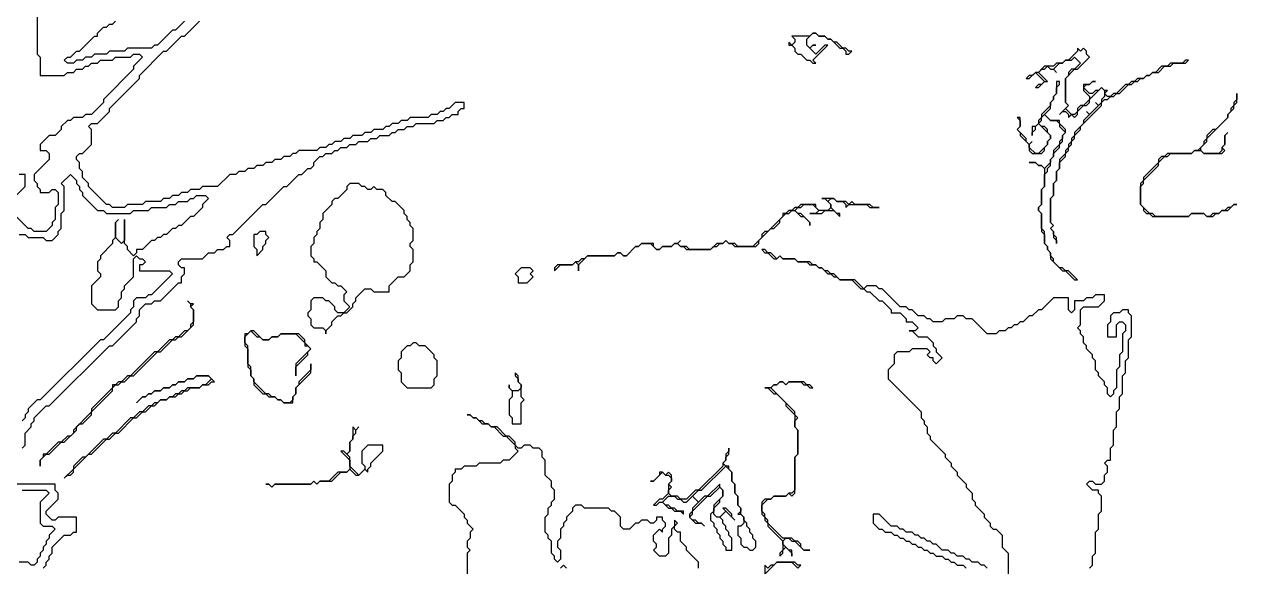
# Model space of a CAD drawing. Header units: metres. Extents: x 0 to 100, y 0 to 129.
# Drawn here: x 63.47 to 73.55, y 5.86 to 10.38 of the extents above; entities that cross this region are included whole.
import ezdxf

# ---------------------------------------------------------------- set-up
doc = ezdxf.new("R2010")
doc.units = ezdxf.units.M

msp = doc.modelspace()

# ---------------------------------------------------------------- linework, layer by layer
for points in [[(63.575, 11.325), (63.575, 10.125), (63.6, 10.1), (63.6, 9.95), (63.8, 9.95), (63.825, 9.975), (63.875, 9.975), (63.9, 10), (63.95, 10), (63.975, 10.025), (64, 10.025), (64.025, 10.05), (64.075, 10.05), (64.1, 10.075), (64.2, 10.075), (64.225, 10.1), (64.35, 10.1), (64.375, 10.125), (64.425, 10.125), (64.45, 10.1), (64.375, 10.025), (64.375, 10), (64.125, 9.75), (64.125, 9.725), (64.025, 9.625), (63.975, 9.625), (63.95, 9.6), (63.875, 9.6), (63.85, 9.575), (63.825, 9.575), (63.775, 9.525), (63.775, 9.5), (63.725, 9.45), (63.675, 9.45), (63.6, 9.375), (63.6, 9.325), (63.65, 9.325), (63.675, 9.3), (63.675, 9.25), (63.55, 9.125), (63.55, 9.075), (63.575, 9.05), (63.575, 9.025), (63.6, 9), (63.6, 8.975), (63.675, 8.975), (63.7, 9), (63.725, 9), (63.75, 8.975), (63.75, 8.875), (63.725, 8.85), (63.725, 8.75), (63.7, 8.725), (63.7, 8.7), (63.65, 8.65), (63.55, 8.65), (63.525, 8.675), (63.5, 8.675), (63.375, 8.8)], [(63.45, 6.85), (63.475, 6.875), (63.475, 6.975), (63.525, 7.025), (63.525, 7.05), (63.55, 7.075), (63.55, 7.1), (63.65, 7.2), (63.675, 7.2), (64.175, 7.7), (64.2, 7.7), (64.4, 7.9), (64.4, 7.925), (64.425, 7.95), (64.425, 8), (64.475, 8.05), (64.525, 8.05), (64.55, 8.075), (64.6, 8.075), (64.75, 8.225), (64.775, 8.225), (64.775, 8.275), (64.8, 8.3), (64.8, 8.35), (64.775, 8.35), (64.75, 8.375), (64.75, 8.4), (64.775, 8.425), (64.95, 8.425), (65, 8.475), (65.05, 8.475), (65.075, 8.5), (65.125, 8.5), (65.15, 8.525), (65.175, 8.525), (65.175, 8.575), (65.15, 8.6), (65.175, 8.625), (65.2, 8.625), (65.45, 8.875), (65.475, 8.875), (65.625, 9.025), (65.65, 9.025), (65.75, 9.125), (65.775, 9.125), (65.825, 9.175), (65.85, 9.175), (65.875, 9.2), (65.875, 9.225), (65.925, 9.275), (65.95, 9.275), (65.975, 9.3), (66.025, 9.3), (66.05, 9.325), (66.075, 9.325), (66.1, 9.35), (66.15, 9.35), (66.175, 9.375), (66.225, 9.375), (66.25, 9.4), (66.325, 9.4), (66.35, 9.425), (66.4, 9.425), (66.425, 9.45), (66.5, 9.45), (66.525, 9.475), (66.55, 9.475), (66.575, 9.5), (66.625, 9.5), (66.65, 9.525), (66.7, 9.525), (66.725, 9.55), (66.875, 9.55), (66.9, 9.575), (66.95, 9.575), (66.975, 9.6), (67, 9.6), (67.025, 9.625), (67.075, 9.625), (67.075, 9.65), (67.1, 9.675), (67.125, 9.675), (67.125, 9.725), (67.05, 9.725), (67, 9.675), (66.975, 9.675), (66.95, 9.65), (66.925, 9.65), (66.9, 9.625), (66.85, 9.625), (66.825, 9.6), (66.675, 9.6), (66.65, 9.575), (66.6, 9.575), (66.575, 9.55), (66.525, 9.55), (66.5, 9.525), (66.475, 9.525), (66.45, 9.5), (66.375, 9.5), (66.35, 9.475), (66.3, 9.475), (66.275, 9.45), (66.2, 9.45), (66.175, 9.425), (66.125, 9.425), (66.1, 9.4), (66.05, 9.4), (66.025, 9.375), (66, 9.375), (65.975, 9.35), (65.925, 9.35), (65.9, 9.325), (65.75, 9.325), (65.725, 9.3), (65.7, 9.3), (65.675, 9.275), (65.625, 9.275), (65.6, 9.25), (65.55, 9.25), (65.525, 9.225), (65.475, 9.225), (65.45, 9.2), (65.4, 9.2), (65.375, 9.175), (65.325, 9.175), (65.3, 9.15), (65.25, 9.15), (65.225, 9.125), (65.175, 9.125), (65.075, 9.025), (64.95, 9.025), (64.925, 9), (64.85, 9), (64.825, 8.975), (64.775, 8.975), (64.75, 8.95), (64.7, 8.95), (64.675, 8.925), (64.625, 8.925), (64.6, 8.9), (64.475, 8.9), (64.45, 8.875), (64.325, 8.875), (64.3, 8.85), (64.2, 8.85), (64.175, 8.875), (64.15, 8.875), (64, 9.025), (64, 9.05), (63.95, 9.1), (63.95, 9.15), (63.925, 9.175), (63.925, 9.225), (63.9, 9.25), (63.9, 9.275), (63.925, 9.3), (63.95, 9.3), (64.025, 9.375), (64.025, 9.5), (64, 9.525), (64.025, 9.55), (64.075, 9.55), (64.175, 9.65), (64.175, 9.675), (64.425, 9.925), (64.425, 9.95), (64.625, 10.15), (64.65, 10.15), (64.775, 10.275), (64.8, 10.275), (64.925, 10.4)], [(64.8, 10.4), (64.725, 10.325), (64.7, 10.325), (64.575, 10.2), (64.55, 10.2), (64.525, 10.175), (64.325, 10.175), (64.3, 10.15), (64.175, 10.15), (64.15, 10.125), (64.05, 10.125), (64.025, 10.1), (63.975, 10.1), (63.95, 10.075), (63.9, 10.075), (63.875, 10.05), (63.825, 10.05), (63.8, 10.075), (63.825, 10.1), (63.85, 10.1), (63.9, 10.15), (63.925, 10.15), (64.05, 10.275), (64.075, 10.275), (64.075, 10.3), (64.125, 10.35), (64.15, 10.35), (64.175, 10.375), (64.2, 10.375), (64.225, 10.4)], [(70.025, 10.3), (70, 10.275), (69.85, 10.275), (69.875, 10.25), (69.875, 10.225), (69.85, 10.2), (69.825, 10.225), (69.825, 10.2), (69.85, 10.2), (69.875, 10.175), (69.875, 10.15), (69.9, 10.125), (69.925, 10.125), (69.975, 10.075), (70, 10.075), (70.025, 10.05), (70.05, 10.05), (70.025, 10.075), (70.15, 10.2), (70.125, 10.2), (70.05, 10.125), (70, 10.175), (70.025, 10.2), (70.05, 10.2), (70.025, 10.2), (70, 10.175), (69.975, 10.2), (69.975, 10.25), (70.025, 10.3), (70.05, 10.3), (70.075, 10.275), (70.125, 10.275), (70.15, 10.25), (70.175, 10.25), (70.25, 10.175), (70.275, 10.175), (70.3, 10.15), (70.3, 10.125), (70.325, 10.125), (70.35, 10.15), (70.325, 10.15), (70.3, 10.175), (70.275, 10.175), (70.225, 10.225), (70.2, 10.225), (70.175, 10.25), (70.15, 10.25), (70.125, 10.275), (70.075, 10.275), (70.05, 10.3), (70.025, 10.3)], [(72.225, 10.175), (72.225, 10.15), (72.15, 10.075), (72.125, 10.075), (72.1, 10.05), (72.05, 10.05), (72.025, 10.025), (71.95, 10.025), (71.9, 9.975), (71.875, 9.975), (71.85, 9.95), (71.825, 9.95), (71.8, 9.925), (71.825, 9.925), (71.875, 9.975), (71.95, 9.9), (71.925, 9.875), (71.9, 9.875), (71.875, 9.85), (71.9, 9.85), (71.95, 9.9), (71.975, 9.9), (71.9, 9.975), (71.925, 10), (71.95, 10), (71.975, 10.025), (72, 10), (72.025, 10), (72.05, 9.975), (72.025, 10), (72.075, 10.05), (72.1, 10.05), (72.125, 10.075), (72.175, 10.075), (72.2, 10.1), (72.25, 10.05), (72.2, 10), (72.175, 10), (72.15, 9.975), (72.15, 9.95), (72.125, 9.925), (72.125, 9.725), (72.15, 9.7), (72.075, 9.625), (72.1, 9.65), (72.125, 9.65), (72.15, 9.625), (72.15, 9.6), (72.175, 9.625), (72.2, 9.6), (72.225, 9.625), (72.225, 9.65), (72.275, 9.7), (72.3, 9.7), (72.325, 9.725), (72.325, 9.75), (72.425, 9.85), (72.45, 9.825), (72.45, 9.775), (72.425, 9.75), (72.425, 9.725), (72.4, 9.7), (72.375, 9.725), (72.4, 9.7), (72.325, 9.625), (72.3, 9.65), (72.325, 9.625), (72.275, 9.575), (72.275, 9.55), (72.2, 9.475), (72.2, 9.45), (72.175, 9.425), (72.175, 9.4), (72.15, 9.375), (72.15, 9.35), (72.125, 9.325), (72.125, 9.3), (72.075, 9.25), (72.075, 9.175), (72.05, 9.15), (72.05, 9.075), (72.025, 9.05), (72.025, 8.95), (72, 8.925), (72, 8.725), (72.025, 8.7), (72, 8.675), (72.025, 8.65), (72.025, 8.6), (72.05, 8.575), (72.05, 8.55), (72.05, 8.6), (72.025, 8.625), (72.025, 8.65), (72, 8.675), (72.025, 8.7), (72, 8.725), (72, 8.925), (72.025, 8.95), (72.025, 9.05), (72.05, 9.075), (72.05, 9.15), (72.075, 9.175), (72.075, 9.225), (72.125, 9.275), (72.125, 9.3), (72.15, 9.325), (72.15, 9.35), (72.175, 9.375), (72.175, 9.4), (72.2, 9.425), (72.2, 9.45), (72.25, 9.5), (72.25, 9.525), (72.425, 9.7), (72.425, 9.725), (72.45, 9.75), (72.475, 9.75), (72.5, 9.775), (72.525, 9.775), (72.55, 9.8), (72.575, 9.8), (72.65, 9.875), (72.675, 9.875), (72.7, 9.9), (72.725, 9.9), (72.75, 9.925), (72.775, 9.925), (72.8, 9.95), (72.825, 9.95), (72.85, 9.975), (72.9, 9.975), (72.95, 10.025), (73, 10.025), (73.025, 10.05), (73.125, 10.05), (73.15, 10.075), (73.125, 10.075), (73.1, 10.05), (73, 10.05), (72.975, 10.025), (72.925, 10.025), (72.875, 9.975), (72.85, 9.975), (72.825, 9.95), (72.8, 9.95), (72.775, 9.925), (72.725, 9.925), (72.7, 9.9), (72.675, 9.9), (72.65, 9.875), (72.625, 9.875), (72.55, 9.8), (72.525, 9.8), (72.5, 9.775), (72.475, 9.775), (72.45, 9.8), (72.475, 9.825), (72.45, 9.825), (72.425, 9.85), (72.4, 9.825), (72.375, 9.825), (72.35, 9.8), (72.325, 9.8), (72.275, 9.85), (72.3, 9.875), (72.325, 9.875), (72.35, 9.9), (72.375, 9.9), (72.35, 9.9), (72.325, 9.875), (72.275, 9.875), (72.275, 9.825), (72.325, 9.775), (72.325, 9.75), (72.275, 9.7), (72.25, 9.7), (72.225, 9.675), (72.225, 9.65), (72.2, 9.625), (72.175, 9.625), (72.125, 9.675), (72.15, 9.7), (72.125, 9.725), (72.125, 9.925), (72.2, 10), (72.225, 10), (72.325, 10.1), (72.3, 10.125), (72.3, 10.15), (72.275, 10.175), (72.25, 10.15), (72.225, 10.175)], [(72.05, 9.9), (72.05, 9.8), (72.025, 9.775), (72.025, 9.75), (72, 9.725), (72, 9.7), (71.925, 9.625), (71.925, 9.6), (71.9, 9.575), (71.9, 9.55), (71.875, 9.525), (71.85, 9.525), (71.85, 9.45), (71.85, 9.475), (71.875, 9.5), (71.875, 9.525), (71.9, 9.55), (72, 9.45), (72, 9.425), (71.975, 9.4), (71.975, 9.375), (71.9, 9.3), (71.875, 9.3), (71.825, 9.35), (71.825, 9.375), (71.85, 9.4), (71.825, 9.375), (71.8, 9.4), (71.8, 9.425), (71.725, 9.5), (71.75, 9.525), (71.75, 9.6), (71.725, 9.6), (71.75, 9.575), (71.75, 9.525), (71.725, 9.5), (71.75, 9.475), (71.75, 9.45), (71.825, 9.375), (71.825, 9.325), (71.85, 9.3), (71.925, 9.3), (71.95, 9.325), (71.95, 9.35), (71.975, 9.375), (71.975, 9.4), (72, 9.425), (72, 9.45), (71.975, 9.475), (71.975, 9.5), (71.95, 9.525), (71.925, 9.525), (71.9, 9.55), (71.925, 9.575), (71.925, 9.6), (71.95, 9.625), (72, 9.575), (72.05, 9.575), (72.075, 9.55), (72.075, 9.525), (72.125, 9.475), (72.1, 9.45), (72.1, 9.425), (72.075, 9.4), (72.075, 9.375), (72.025, 9.325), (72.025, 9.275), (72, 9.25), (72, 9.225), (71.95, 9.175), (71.925, 9.2), (71.9, 9.2), (71.875, 9.225), (71.825, 9.225), (71.875, 9.225), (71.9, 9.2), (71.925, 9.2), (71.95, 9.175), (71.95, 9.025), (71.925, 9), (71.925, 8.875), (71.9, 8.85), (71.9, 8.825), (71.925, 8.8), (71.925, 8.65), (71.95, 8.625), (71.95, 8.55), (71.975, 8.525), (71.975, 8.5), (72, 8.475), (72, 8.425), (72.1, 8.325), (72.125, 8.325), (72.2, 8.25), (72.225, 8.25), (72.15, 8.325), (72.125, 8.325), (72.1, 8.35), (72.075, 8.35), (72.025, 8.4), (72.025, 8.425), (72, 8.45), (72, 8.475), (71.975, 8.5), (71.975, 8.525), (71.95, 8.55), (71.95, 8.65), (71.925, 8.675), (71.925, 8.8), (71.9, 8.825), (71.9, 8.85), (71.925, 8.875), (71.925, 9), (71.95, 9.025), (71.95, 9.125), (71.975, 9.15), (71.975, 9.175), (72, 9.2), (72, 9.25), (72.025, 9.275), (72.025, 9.3), (72.075, 9.35), (72.075, 9.375), (72.1, 9.4), (72.1, 9.45), (72.125, 9.475), (72.125, 9.5), (72.075, 9.55), (72.075, 9.575), (72, 9.575), (71.95, 9.625), (72, 9.675), (72, 9.725), (72.025, 9.75), (72.025, 9.775), (72.05, 9.8), (72.05, 9.85), (72.075, 9.875), (72.075, 9.9), (72.05, 9.9)], [(73.55, 9.8), (73.55, 9.75), (73.525, 9.725), (73.525, 9.7), (73.5, 9.675), (73.5, 9.65), (73.475, 9.625), (73.475, 9.6), (73.375, 9.5), (73.35, 9.5), (73.3, 9.45), (73.3, 9.425), (73.275, 9.4), (73.275, 9.375), (73.225, 9.325), (73.2, 9.325), (73.175, 9.3), (72.975, 9.3), (72.95, 9.275), (72.925, 9.275), (72.9, 9.25), (72.9, 9.225), (72.775, 9.1), (72.775, 9.075), (72.75, 9.05), (72.75, 8.875), (72.775, 8.85), (72.775, 8.825), (72.8, 8.8), (72.825, 8.8), (72.85, 8.775), (73.15, 8.775), (73.175, 8.8), (73.275, 8.8), (73.3, 8.775), (73.35, 8.775), (73.375, 8.8), (73.4, 8.8), (73.425, 8.825), (73.475, 8.825), (73.525, 8.875), (73.55, 8.875), (73.525, 8.875), (73.5, 8.85), (73.475, 8.85), (73.45, 8.825), (73.425, 8.825), (73.4, 8.8), (73.35, 8.8), (73.325, 8.775), (73.3, 8.775), (73.275, 8.8), (73.175, 8.8), (73.15, 8.775), (72.875, 8.775), (72.85, 8.8), (72.825, 8.8), (72.75, 8.875), (72.75, 9.025), (72.775, 9.05), (72.775, 9.075), (72.9, 9.2), (72.9, 9.225), (72.95, 9.275), (72.975, 9.275), (73, 9.3), (73.175, 9.3), (73.2, 9.325), (73.25, 9.325), (73.275, 9.3), (73.425, 9.3), (73.45, 9.325), (73.425, 9.35), (73.45, 9.375), (73.45, 9.45), (73.475, 9.475), (73.45, 9.45), (73.45, 9.375), (73.425, 9.35), (73.425, 9.325), (73.4, 9.3), (73.275, 9.3), (73.25, 9.325), (73.25, 9.35), (73.3, 9.4), (73.3, 9.425), (73.475, 9.6), (73.475, 9.625), (73.525, 9.675), (73.525, 9.7), (73.55, 9.725), (73.55, 9.8)], [(63.35, 8.9), (63.475, 9.025), (63.475, 9.125), (63.425, 9.125)], [(63.425, 8.625), (63.475, 8.625), (63.5, 8.6), (63.625, 8.6), (63.65, 8.575), (63.7, 8.575), (63.75, 8.625), (63.75, 8.65), (63.775, 8.675), (63.775, 8.8), (63.8, 8.825), (63.8, 9.025), (63.775, 9.05), (63.85, 9.125), (63.9, 9.075), (63.9, 9.05), (63.925, 9.025), (63.925, 9), (63.95, 8.975), (63.95, 8.95), (64.075, 8.825), (64.125, 8.825), (64.15, 8.8), (64.35, 8.8), (64.375, 8.825), (64.5, 8.825), (64.525, 8.85), (64.65, 8.85), (64.675, 8.875), (64.725, 8.875), (64.75, 8.9), (64.825, 8.9), (64.85, 8.925), (64.875, 8.925), (64.9, 8.95), (64.975, 8.95), (65, 8.925), (64.95, 8.875), (64.95, 8.85), (64.875, 8.775), (64.85, 8.775), (64.775, 8.7), (64.75, 8.7), (64.725, 8.675), (64.7, 8.675), (64.65, 8.625), (64.625, 8.625), (64.6, 8.6), (64.575, 8.6), (64.55, 8.575), (64.525, 8.575), (64.45, 8.5), (64.4, 8.5), (64.4, 8.475), (64.375, 8.45), (64.325, 8.5), (64.325, 8.525), (64.3, 8.55), (64.3, 8.75), (64.3, 8.575), (64.275, 8.55), (64.225, 8.6), (64.225, 8.725), (64.25, 8.75), (64.225, 8.725), (64.225, 8.6), (64.2, 8.575), (64.2, 8.55), (64.1, 8.45), (64.1, 8.425), (64.075, 8.4), (64.075, 8.325), (64.1, 8.3), (64.1, 8.275), (64.025, 8.2), (64.025, 8.05), (64.075, 8), (64.225, 8), (64.25, 8.025), (64.25, 8.075), (64.275, 8.1), (64.275, 8.15), (64.3, 8.175), (64.3, 8.2), (64.375, 8.275), (64.375, 8.425), (64.4, 8.45), (64.425, 8.425), (64.45, 8.425), (64.475, 8.4), (64.45, 8.375), (64.425, 8.375), (64.425, 8.325), (64.675, 8.325), (64.7, 8.3), (64.525, 8.125), (64.5, 8.125), (64.475, 8.1), (64.4, 8.1), (64.375, 8.075), (64.375, 8.025), (64.35, 8), (64.35, 7.975), (64.125, 7.75), (64.1, 7.75), (63.6, 7.25), (63.575, 7.25), (63.5, 7.175), (63.5, 7.15), (63.475, 7.125), (63.475, 7.1), (63.45, 7.075)], [(66.175, 9.05), (66.15, 9.025), (66.15, 9), (66.075, 8.925), (66.05, 8.925), (66.025, 8.9), (66.025, 8.875), (65.95, 8.8), (65.95, 8.75), (65.925, 8.725), (65.925, 8.675), (65.9, 8.65), (65.9, 8.625), (65.875, 8.6), (65.875, 8.55), (65.85, 8.525), (65.85, 8.45), (65.875, 8.425), (65.875, 8.4), (65.9, 8.4), (65.975, 8.325), (65.975, 8.275), (66.025, 8.225), (66.05, 8.225), (66.075, 8.2), (66.1, 8.2), (66.15, 8.15), (66.125, 8.125), (66.125, 8.075), (66.175, 8.025), (66.125, 7.975), (66.075, 7.975), (66.05, 8), (66.05, 8.025), (66, 8.075), (65.975, 8.075), (65.95, 8.1), (65.875, 8.1), (65.85, 8.075), (65.85, 8), (65.825, 7.975), (65.825, 7.95), (65.85, 7.925), (65.85, 7.875), (65.875, 7.85), (65.95, 7.85), (65.975, 7.825), (65.975, 7.8), (65.975, 7.825), (66.025, 7.875), (66.025, 7.9), (66.075, 7.95), (66.1, 7.95), (66.125, 7.975), (66.15, 7.975), (66.2, 8.025), (66.2, 8.05), (66.225, 8.075), (66.225, 8.1), (66.3, 8.175), (66.35, 8.175), (66.375, 8.15), (66.5, 8.15), (66.5, 8.2), (66.575, 8.275), (66.625, 8.275), (66.675, 8.325), (66.675, 8.375), (66.7, 8.4), (66.7, 8.5), (66.675, 8.525), (66.675, 8.55), (66.7, 8.575), (66.7, 8.675), (66.675, 8.7), (66.675, 8.725), (66.65, 8.75), (66.65, 8.775), (66.625, 8.8), (66.625, 8.825), (66.55, 8.9), (66.525, 8.9), (66.475, 8.95), (66.475, 8.975), (66.45, 9), (66.4, 9), (66.375, 9.025), (66.35, 9), (66.325, 9), (66.3, 9.025), (66.275, 9.025), (66.25, 9.05), (66.175, 9.05)], [(70.1, 8.925), (70.125, 8.925), (70.175, 8.875), (70.175, 8.85), (70.15, 8.825), (70.075, 8.825), (70.05, 8.85), (70.05, 8.875), (69.925, 8.875), (69.9, 8.85), (69.875, 8.85), (69.85, 8.825), (69.825, 8.825), (69.8, 8.8), (69.775, 8.8), (69.775, 8.775), (69.65, 8.65), (69.625, 8.65), (69.6, 8.625), (69.6, 8.6), (69.525, 8.525), (69.4, 8.525), (69.375, 8.55), (69.325, 8.55), (69.3, 8.575), (69.275, 8.55), (69.225, 8.55), (69.175, 8.5), (69, 8.5), (68.975, 8.525), (68.925, 8.525), (68.9, 8.55), (68.925, 8.575), (68.9, 8.55), (68.875, 8.55), (68.85, 8.525), (68.775, 8.525), (68.75, 8.5), (68.725, 8.5), (68.7, 8.525), (68.7, 8.55), (68.6, 8.55), (68.575, 8.525), (68.55, 8.525), (68.475, 8.45), (68.45, 8.45), (68.425, 8.475), (68.4, 8.475), (68.375, 8.45), (68.15, 8.45), (68.125, 8.425), (68.1, 8.425), (68.075, 8.4), (68.05, 8.4), (68.025, 8.375), (67.9, 8.375), (67.875, 8.35), (67.875, 8.325), (67.925, 8.375), (68.025, 8.375), (68.05, 8.4), (68.075, 8.375), (68.075, 8.325), (68.075, 8.375), (68.15, 8.45), (68.375, 8.45), (68.4, 8.475), (68.425, 8.475), (68.45, 8.45), (68.475, 8.45), (68.55, 8.525), (68.575, 8.525), (68.6, 8.55), (68.675, 8.55), (68.725, 8.5), (68.75, 8.5), (68.775, 8.525), (68.85, 8.525), (68.875, 8.55), (68.9, 8.55), (68.925, 8.525), (68.95, 8.525), (68.975, 8.5), (69.175, 8.5), (69.2, 8.525), (69.225, 8.525), (69.25, 8.55), (69.275, 8.55), (69.3, 8.575), (69.325, 8.55), (69.35, 8.55), (69.375, 8.525), (69.55, 8.525), (69.575, 8.55), (69.575, 8.575), (69.675, 8.675), (69.7, 8.675), (69.75, 8.725), (69.75, 8.75), (69.8, 8.8), (69.825, 8.8), (69.85, 8.825), (69.875, 8.825), (69.925, 8.775), (69.95, 8.775), (70, 8.725), (70, 8.7), (70, 8.725), (69.925, 8.8), (69.9, 8.8), (69.875, 8.825), (69.9, 8.85), (69.925, 8.85), (69.95, 8.875), (70.025, 8.875), (70.075, 8.825), (70.05, 8.8), (70, 8.8), (70.1, 8.8), (70.125, 8.825), (70.2, 8.825), (70.25, 8.775), (70.25, 8.8), (70.225, 8.8), (70.175, 8.85), (70.175, 8.875), (70.15, 8.9), (70.175, 8.925), (70.2, 8.925), (70.225, 8.9), (70.275, 8.9), (70.3, 8.875), (70.3, 8.85), (70.325, 8.875), (70.475, 8.875), (70.5, 8.85), (70.575, 8.85), (70.525, 8.85), (70.5, 8.875), (70.375, 8.875), (70.35, 8.9), (70.325, 8.875), (70.3, 8.9), (70.225, 8.9), (70.2, 8.925), (70.1, 8.925)], [(65.425, 8.65), (65.4, 8.625), (65.375, 8.625), (65.375, 8.525), (65.4, 8.5), (65.4, 8.45), (65.45, 8.5), (65.45, 8.525), (65.475, 8.55), (65.475, 8.575), (65.5, 8.6), (65.475, 8.625), (65.475, 8.65), (65.425, 8.65)], [(69.6, 8.5), (69.625, 8.475), (69.65, 8.475), (69.7, 8.425), (69.725, 8.425), (69.75, 8.45), (69.775, 8.425), (69.875, 8.425), (69.9, 8.4), (69.975, 8.4), (70, 8.375), (70.05, 8.375), (70.075, 8.35), (70.1, 8.35), (70.15, 8.3), (70.175, 8.3), (70.2, 8.275), (70.225, 8.275), (70.25, 8.25), (70.35, 8.25), (70.425, 8.175), (70.45, 8.175), (70.475, 8.15), (70.5, 8.15), (70.575, 8.075), (70.6, 8.075), (70.675, 8), (70.675, 7.975), (70.75, 7.975), (70.8, 7.925), (70.8, 7.9), (70.85, 7.9), (70.9, 7.85), (70.875, 7.825), (70.825, 7.825), (70.85, 7.825), (70.9, 7.775), (70.975, 7.775), (71.025, 7.725), (71.025, 7.7), (71.05, 7.675), (71.05, 7.65), (71.1, 7.6), (71.05, 7.55), (71.025, 7.575), (71.025, 7.6), (71, 7.6), (70.975, 7.625), (71, 7.65), (70.975, 7.675), (70.85, 7.675), (70.825, 7.65), (70.725, 7.65), (70.7, 7.625), (70.7, 7.55), (70.65, 7.5), (70.65, 7.425), (70.925, 7.15), (70.925, 7.1), (70.95, 7.075), (70.95, 7.05), (70.975, 7.025), (70.975, 6.975), (71, 6.95), (71, 6.925), (71.125, 6.8), (71.125, 6.775), (71.175, 6.725), (71.175, 6.7), (71.225, 6.65), (71.225, 6.625), (71.3, 6.55), (71.3, 6.525), (71.35, 6.475), (71.35, 6.425), (71.375, 6.4), (71.375, 6.375), (71.45, 6.3), (71.45, 6.275), (71.5, 6.225), (71.5, 6.2), (71.525, 6.175), (71.55, 6.175), (71.6, 6.125), (71.6, 6.025), (71.65, 5.975), (71.65, 5.775)], [(72.325, 5.85), (72.35, 5.875), (72.35, 5.95), (72.375, 5.975), (72.375, 6.15), (72.4, 6.175), (72.4, 6.3), (72.425, 6.325), (72.425, 6.45), (72.4, 6.475), (72.4, 6.5), (72.35, 6.5), (72.3, 6.55), (72.325, 6.575), (72.35, 6.575), (72.375, 6.55), (72.425, 6.55), (72.45, 6.575), (72.45, 6.625), (72.475, 6.65), (72.475, 6.7), (72.45, 6.725), (72.475, 6.75), (72.5, 6.75), (72.5, 6.85), (72.525, 6.875), (72.525, 7), (72.55, 7.025), (72.55, 7.15), (72.575, 7.175), (72.575, 7.275), (72.6, 7.3), (72.6, 7.45), (72.625, 7.475), (72.625, 7.575), (72.65, 7.6), (72.65, 7.75), (72.675, 7.775), (72.675, 7.95), (72.65, 7.975), (72.65, 8), (72.6, 8), (72.575, 7.975), (72.525, 7.975), (72.5, 7.95), (72.5, 7.9), (72.475, 7.875), (72.475, 7.775), (72.55, 7.775), (72.55, 7.875), (72.575, 7.9), (72.6, 7.9), (72.625, 7.875), (72.625, 7.825), (72.6, 7.8), (72.6, 7.65), (72.575, 7.625), (72.575, 7.525), (72.55, 7.5), (72.55, 7.35), (72.525, 7.325), (72.525, 7.3), (72.5, 7.275), (72.475, 7.3), (72.475, 7.35), (72.45, 7.375), (72.45, 7.4), (72.4, 7.45), (72.4, 7.475), (72.375, 7.5), (72.375, 7.575), (72.35, 7.6), (72.35, 7.625), (72.3, 7.675), (72.3, 7.7), (72.275, 7.725), (72.275, 7.775), (72.25, 7.8), (72.25, 7.825), (72.225, 7.85), (72.25, 7.875), (72.25, 8), (72.275, 8.025), (72.4, 8.025), (72.45, 8.075), (72.45, 8.125), (72.375, 8.125), (72.35, 8.1), (72.3, 8.1), (72.275, 8.075), (72.2, 8.075), (72.2, 8), (72.175, 7.975), (72.15, 8), (72.15, 8.1), (72.025, 8.1), (71.925, 8), (71.9, 8), (71.85, 7.95), (71.825, 7.95), (71.775, 7.9), (71.75, 7.9), (71.725, 7.875), (71.7, 7.875), (71.675, 7.85), (71.65, 7.85), (71.625, 7.825), (71.575, 7.825), (71.55, 7.8), (71.475, 7.8), (71.35, 7.925), (71.3, 7.925), (71.275, 7.95), (71.225, 7.95), (71.2, 7.925), (71.125, 7.925), (71.1, 7.9), (71.025, 7.9), (71, 7.925), (70.975, 7.925), (70.95, 7.95), (70.9, 7.95), (70.85, 8), (70.825, 8), (70.8, 8.025), (70.75, 8.025), (70.6, 8.175), (70.575, 8.175), (70.55, 8.2), (70.475, 8.2), (70.45, 8.175), (70.375, 8.25), (70.25, 8.25), (70.2, 8.3), (70.175, 8.3), (70.15, 8.325), (70.125, 8.325), (70.1, 8.35), (70.075, 8.35), (70.05, 8.375), (70.025, 8.375), (70, 8.4), (69.9, 8.4), (69.875, 8.425), (69.775, 8.425), (69.75, 8.45), (69.725, 8.425), (69.675, 8.475), (69.65, 8.475), (69.625, 8.5), (69.6, 8.5)], [(67.6, 8.35), (67.55, 8.3), (67.575, 8.275), (67.575, 8.225), (67.65, 8.225), (67.7, 8.275), (67.675, 8.3), (67.7, 8.325), (67.675, 8.35), (67.6, 8.35)], [(64.825, 8.075), (64.85, 8.05), (64.85, 8.025), (64.875, 8), (64.875, 7.9), (64.85, 7.875), (64.85, 7.85), (64.825, 7.825), (64.8, 7.825), (64.75, 7.775), (64.725, 7.775), (64.7, 7.75), (64.675, 7.75), (64.575, 7.65), (64.55, 7.65), (64.35, 7.45), (64.325, 7.45), (64.275, 7.4), (64.25, 7.4), (64.225, 7.375), (64.2, 7.375), (64.2, 7.35), (64.025, 7.175), (64.025, 7.15), (63.875, 7), (63.875, 6.975), (63.85, 6.95), (63.825, 6.95), (63.775, 6.9), (63.75, 6.9), (63.65, 6.8), (63.625, 6.8), (63.625, 6.775), (63.6, 6.75), (63.6, 6.7), (63.6, 6.75), (63.65, 6.8), (63.675, 6.8), (63.775, 6.9), (63.8, 6.9), (63.9, 7), (63.9, 7.025), (63.925, 7.05), (63.95, 7.05), (64.025, 7.125), (64.025, 7.15), (64.2, 7.325), (64.2, 7.35), (64.225, 7.375), (64.25, 7.375), (64.275, 7.4), (64.3, 7.4), (64.35, 7.45), (64.375, 7.45), (64.575, 7.65), (64.6, 7.65), (64.7, 7.75), (64.725, 7.75), (64.75, 7.775), (64.775, 7.775), (64.875, 7.875), (64.875, 8), (64.85, 8.025), (64.875, 8.05), (64.85, 8.05), (64.825, 8.075)], [(65.35, 7.825), (65.325, 7.8), (65.3, 7.8), (65.3, 7.7), (65.325, 7.675), (65.325, 7.525), (65.35, 7.5), (65.35, 7.45), (65.375, 7.425), (65.375, 7.375), (65.45, 7.3), (65.475, 7.3), (65.5, 7.275), (65.55, 7.275), (65.575, 7.25), (65.6, 7.25), (65.625, 7.225), (65.7, 7.225), (65.7, 7.275), (65.725, 7.3), (65.725, 7.35), (65.85, 7.475), (65.85, 7.55), (65.85, 7.5), (65.75, 7.4), (65.75, 7.375), (65.725, 7.35), (65.725, 7.3), (65.7, 7.275), (65.7, 7.25), (65.675, 7.225), (65.625, 7.225), (65.6, 7.25), (65.575, 7.25), (65.55, 7.275), (65.525, 7.275), (65.5, 7.3), (65.475, 7.3), (65.375, 7.4), (65.375, 7.425), (65.35, 7.45), (65.35, 7.525), (65.325, 7.55), (65.325, 7.7), (65.3, 7.725), (65.3, 7.775), (65.35, 7.825), (65.4, 7.775), (65.425, 7.775), (65.45, 7.75), (65.5, 7.75), (65.525, 7.775), (65.575, 7.775), (65.6, 7.8), (65.725, 7.8), (65.8, 7.725), (65.8, 7.7), (65.825, 7.7), (65.85, 7.675), (65.725, 7.55), (65.725, 7.45), (65.725, 7.525), (65.825, 7.625), (65.825, 7.65), (65.85, 7.675), (65.8, 7.725), (65.8, 7.75), (65.75, 7.8), (65.6, 7.8), (65.575, 7.775), (65.525, 7.775), (65.5, 7.75), (65.45, 7.75), (65.375, 7.825), (65.35, 7.825)], [(66.7, 7.725), (66.675, 7.7), (66.65, 7.7), (66.6, 7.65), (66.6, 7.6), (66.575, 7.575), (66.575, 7.5), (66.6, 7.475), (66.6, 7.4), (66.65, 7.35), (66.85, 7.35), (66.875, 7.375), (66.875, 7.425), (66.9, 7.45), (66.9, 7.575), (66.875, 7.6), (66.875, 7.625), (66.8, 7.7), (66.75, 7.7), (66.725, 7.725), (66.7, 7.725)], [(67.55, 7.475), (67.55, 7.45), (67.575, 7.425), (67.575, 7.4), (67.6, 7.375), (67.6, 7.35), (67.575, 7.325), (67.525, 7.325), (67.5, 7.35), (67.5, 7.375), (67.5, 7.35), (67.525, 7.325), (67.525, 7.275), (67.5, 7.25), (67.5, 7.125), (67.525, 7.1), (67.525, 7.05), (67.6, 7.05), (67.6, 7.225), (67.625, 7.25), (67.6, 7.275), (67.6, 7.375), (67.575, 7.4), (67.575, 7.45), (67.55, 7.475)], [(64.9, 7.45), (64.875, 7.425), (64.825, 7.425), (64.8, 7.4), (64.75, 7.4), (64.725, 7.375), (64.7, 7.375), (64.675, 7.35), (64.625, 7.35), (64.6, 7.325), (64.55, 7.325), (64.525, 7.3), (64.5, 7.3), (64.475, 7.275), (64.45, 7.275), (64.4, 7.225), (64.45, 7.275), (64.475, 7.275), (64.5, 7.3), (64.525, 7.3), (64.55, 7.325), (64.6, 7.325), (64.625, 7.35), (64.675, 7.35), (64.7, 7.375), (64.725, 7.375), (64.75, 7.4), (64.8, 7.4), (64.825, 7.425), (64.875, 7.425), (64.9, 7.45), (65, 7.45), (65.025, 7.425), (64.975, 7.375), (64.95, 7.375), (64.925, 7.35), (64.825, 7.35), (64.8, 7.325), (64.775, 7.325), (64.75, 7.3), (64.725, 7.3), (64.7, 7.275), (64.675, 7.275), (64.65, 7.25), (64.6, 7.25), (64.575, 7.225), (64.55, 7.225), (64.525, 7.2), (64.5, 7.2), (64.45, 7.15), (64.425, 7.15), (64.375, 7.1), (64.35, 7.1), (64.225, 6.975), (64.2, 6.975), (64.15, 6.925), (64.125, 6.925), (63.975, 6.775), (63.95, 6.775), (63.875, 6.7), (63.875, 6.675), (63.8, 6.6), (63.825, 6.625), (63.85, 6.625), (63.875, 6.65), (63.875, 6.675), (64, 6.8), (64.025, 6.8), (64.15, 6.925), (64.175, 6.925), (64.225, 6.975), (64.25, 6.975), (64.375, 7.1), (64.4, 7.1), (64.45, 7.15), (64.475, 7.15), (64.525, 7.2), (64.55, 7.2), (64.6, 7.25), (64.65, 7.25), (64.675, 7.275), (64.725, 7.275), (64.75, 7.3), (64.775, 7.3), (64.8, 7.325), (64.825, 7.325), (64.85, 7.35), (64.925, 7.35), (64.95, 7.375), (65, 7.375), (65.025, 7.4), (65.05, 7.4), (65, 7.45), (64.9, 7.45)], [(69.75, 7.4), (69.725, 7.375), (69.7, 7.375), (69.675, 7.35), (69.625, 7.35), (69.65, 7.35), (69.7, 7.3), (69.725, 7.3), (69.8, 7.225), (69.8, 7.2), (69.875, 7.125), (69.875, 7.025), (69.9, 7), (69.9, 6.8), (69.875, 6.775), (69.875, 6.5), (69.85, 6.475), (69.825, 6.475), (69.8, 6.45), (69.7, 6.45), (69.675, 6.425), (69.625, 6.425), (69.6, 6.4), (69.6, 6.3), (69.625, 6.275), (69.625, 6.25), (69.65, 6.225), (69.65, 6.2), (69.775, 6.075), (69.775, 6), (69.75, 5.975), (69.75, 5.95), (69.775, 5.975), (69.775, 6), (69.8, 6.025), (69.85, 5.975), (69.85, 5.95), (69.85, 6), (69.825, 6), (69.775, 6.05), (69.775, 6.075), (69.8, 6.1), (69.825, 6.1), (69.85, 6.075), (69.875, 6.075), (69.95, 6), (70, 6), (69.95, 6), (69.925, 6.025), (69.925, 6.05), (69.9, 6.075), (69.875, 6.075), (69.85, 6.1), (69.775, 6.1), (69.65, 6.225), (69.65, 6.25), (69.625, 6.275), (69.625, 6.3), (69.6, 6.325), (69.6, 6.375), (69.65, 6.425), (69.675, 6.425), (69.7, 6.45), (69.8, 6.45), (69.825, 6.475), (69.85, 6.45), (69.875, 6.475), (69.875, 6.775), (69.9, 6.8), (69.9, 7), (69.875, 7.025), (69.875, 7.075), (69.9, 7.1), (69.875, 7.125), (69.875, 7.15), (69.675, 7.35), (69.7, 7.375), (69.725, 7.375), (69.75, 7.4), (69.775, 7.4), (69.8, 7.375), (69.825, 7.4), (69.925, 7.4), (69.95, 7.375), (69.975, 7.375), (70, 7.35), (70.025, 7.35), (70, 7.375), (69.975, 7.375), (69.95, 7.4), (69.825, 7.4), (69.8, 7.375), (69.775, 7.4), (69.75, 7.4)], [(67.15, 7.125), (67.175, 7.125), (67.2, 7.1), (67.225, 7.1), (67.275, 7.05), (67.325, 7.05), (67.35, 7.025), (67.375, 7.025), (67.45, 6.95), (67.475, 6.95), (67.55, 6.875), (67.55, 6.85), (67.575, 6.825), (67.5, 6.75), (67.45, 6.75), (67.425, 6.725), (67.25, 6.725), (67.225, 6.7), (67.125, 6.7), (67.1, 6.675), (67.05, 6.675), (67.05, 6.65), (67.025, 6.625), (67.025, 6.575), (67, 6.55), (67, 6.4), (67.025, 6.375), (67.05, 6.375), (67.125, 6.3), (67.125, 6.275), (67.15, 6.25), (67.15, 6.225), (67.2, 6.175), (67.175, 6.15), (67.175, 6.1), (67.15, 6.075), (67.15, 6.025), (67.175, 6), (67.15, 5.975), (67.15, 5.675)], [(69.075, 5.85), (69.075, 5.9), (68.975, 6), (68.975, 6.025), (68.925, 6.075), (68.925, 6.15), (68.9, 6.15), (68.875, 6.175), (68.875, 6.2), (68.9, 6.225), (68.875, 6.25), (68.875, 6.2), (68.85, 6.175), (68.85, 6.125), (68.825, 6.1), (68.825, 5.975), (68.8, 5.95), (68.75, 5.95), (68.7, 6), (68.725, 6.025), (68.725, 6.05), (68.7, 6.075), (68.7, 6.125), (68.75, 6.175), (68.775, 6.15), (68.775, 6.175), (68.8, 6.2), (68.8, 6.225), (68.775, 6.25), (68.775, 6.275), (68.725, 6.275), (68.725, 6.25), (68.7, 6.225), (68.675, 6.225), (68.65, 6.25), (68.6, 6.25), (68.575, 6.225), (68.55, 6.225), (68.5, 6.175), (68.45, 6.175), (68.425, 6.2), (68.425, 6.275), (68.375, 6.325), (68.35, 6.325), (68.325, 6.35), (68.125, 6.35), (68.1, 6.375), (68.05, 6.375), (68.025, 6.35), (68.025, 6.325), (67.975, 6.275), (67.975, 6.25), (67.95, 6.225), (67.95, 6.2), (67.925, 6.175), (67.925, 6.1), (67.9, 6.075), (67.9, 6.025), (67.925, 6), (67.925, 5.925), (67.9, 5.9), (67.875, 5.925), (67.875, 5.95), (67.85, 5.975), (67.85, 6.075), (67.825, 6.1), (67.825, 6.125), (67.8, 6.15), (67.8, 6.275), (67.825, 6.3), (67.825, 6.35), (67.85, 6.375), (67.85, 6.4), (67.875, 6.425), (67.875, 6.5), (67.85, 6.525), (67.85, 6.575), (67.8, 6.625), (67.8, 6.75), (67.775, 6.775), (67.775, 6.825), (67.75, 6.85), (67.7, 6.85), (67.675, 6.875), (67.625, 6.875), (67.6, 6.85), (67.575, 6.85), (67.55, 6.875), (67.55, 6.9), (67.5, 6.95), (67.475, 6.95), (67.4, 7.025), (67.35, 7.025), (67.325, 7.05), (67.3, 7.05), (67.275, 7.075), (67.25, 7.075), (67.225, 7.1), (67.2, 7.1), (67.175, 7.125), (67.15, 7.125)], [(66.2, 7.025), (66.2, 6.925), (66.175, 6.9), (66.175, 6.825), (66.15, 6.8), (66.125, 6.825), (66.1, 6.825), (66.175, 6.75), (66.175, 6.675), (66.15, 6.65), (66.075, 6.65), (66, 6.575), (65.925, 6.575), (65.9, 6.55), (65.875, 6.575), (65.85, 6.55), (65.55, 6.55), (65.525, 6.525), (65.5, 6.55), (65.475, 6.55), (65.5, 6.55), (65.525, 6.525), (65.55, 6.55), (65.85, 6.55), (65.875, 6.575), (65.9, 6.55), (65.925, 6.575), (66.025, 6.575), (66.1, 6.65), (66.15, 6.65), (66.175, 6.675), (66.225, 6.625), (66.25, 6.625), (66.3, 6.675), (66.325, 6.65), (66.325, 6.675), (66.35, 6.7), (66.35, 6.725), (66.45, 6.825), (66.45, 6.875), (66.325, 6.875), (66.275, 6.825), (66.275, 6.725), (66.3, 6.7), (66.3, 6.675), (66.25, 6.625), (66.175, 6.7), (66.175, 6.775), (66.15, 6.8), (66.175, 6.825), (66.175, 6.9), (66.2, 6.925), (66.2, 6.95), (66.225, 6.975), (66.225, 7), (66.25, 7.025), (66.225, 7), (66.2, 7.025)], [(69.325, 6.85), (69.325, 6.825), (69.3, 6.8), (69.3, 6.75), (69.275, 6.725), (69.275, 6.7), (69.075, 6.5), (69.05, 6.5), (68.975, 6.425), (68.925, 6.425), (68.9, 6.45), (68.85, 6.45), (68.825, 6.475), (68.825, 6.5), (68.85, 6.525), (68.825, 6.55), (68.85, 6.575), (68.85, 6.625), (68.825, 6.65), (68.8, 6.625), (68.775, 6.65), (68.75, 6.65), (68.75, 6.625), (68.7, 6.575), (68.675, 6.575), (68.7, 6.575), (68.775, 6.65), (68.8, 6.625), (68.825, 6.625), (68.85, 6.6), (68.85, 6.575), (68.825, 6.55), (68.825, 6.475), (68.775, 6.425), (68.75, 6.425), (68.7, 6.375), (68.725, 6.375), (68.75, 6.4), (68.775, 6.4), (68.825, 6.35), (68.85, 6.35), (68.875, 6.325), (68.925, 6.325), (68.95, 6.3), (68.95, 6.325), (68.9, 6.325), (68.875, 6.35), (68.85, 6.35), (68.825, 6.375), (68.8, 6.375), (68.775, 6.4), (68.825, 6.45), (68.875, 6.45), (68.9, 6.425), (68.925, 6.425), (68.95, 6.4), (68.975, 6.4), (69.025, 6.45), (69.075, 6.4), (69.025, 6.35), (69.025, 6.325), (69, 6.3), (69, 6.275), (69.05, 6.225), (69.1, 6.225), (69.125, 6.2), (69.1, 6.225), (69.075, 6.225), (69.05, 6.25), (69.025, 6.25), (69, 6.275), (69.025, 6.3), (69.025, 6.325), (69.15, 6.45), (69.175, 6.45), (69.25, 6.525), (69.275, 6.5), (69.275, 6.45), (69.2, 6.375), (69.2, 6.325), (69.175, 6.3), (69.175, 6.25), (69.2, 6.225), (69.2, 6.2), (69.225, 6.175), (69.225, 6.15), (69.25, 6.125), (69.25, 6.1), (69.275, 6.075), (69.275, 6.05), (69.3, 6.025), (69.3, 6), (69.35, 6), (69.35, 6.1), (69.325, 6.125), (69.325, 6.15), (69.3, 6.175), (69.3, 6.2), (69.275, 6.225), (69.275, 6.25), (69.25, 6.275), (69.3, 6.325), (69.375, 6.25), (69.35, 6.275), (69.35, 6.3), (69.3, 6.35), (69.275, 6.35), (69.3, 6.325), (69.25, 6.275), (69.225, 6.275), (69.2, 6.3), (69.2, 6.35), (69.25, 6.4), (69.25, 6.425), (69.275, 6.45), (69.275, 6.5), (69.25, 6.525), (69.25, 6.55), (69.15, 6.45), (69.125, 6.45), (69.075, 6.4), (69.025, 6.45), (69.075, 6.5), (69.1, 6.5), (69.3, 6.7), (69.35, 6.65), (69.35, 6.575), (69.375, 6.55), (69.375, 6.475), (69.4, 6.45), (69.4, 6.375), (69.425, 6.35), (69.425, 6.325), (69.4, 6.3), (69.425, 6.3), (69.45, 6.275), (69.45, 6.225), (69.425, 6.2), (69.4, 6.2), (69.4, 6.125), (69.425, 6.1), (69.425, 6.05), (69.45, 6.025), (69.475, 6.025), (69.5, 6), (69.525, 6), (69.55, 6.025), (69.55, 6.075), (69.525, 6.1), (69.525, 6.125), (69.5, 6.15), (69.5, 6.175), (69.475, 6.2), (69.475, 6.225), (69.45, 6.25), (69.45, 6.275), (69.425, 6.3), (69.425, 6.35), (69.4, 6.375), (69.4, 6.45), (69.375, 6.475), (69.375, 6.55), (69.35, 6.575), (69.35, 6.65), (69.325, 6.675), (69.325, 6.7), (69.3, 6.7), (69.275, 6.725), (69.3, 6.75), (69.3, 6.775), (69.325, 6.8), (69.325, 6.85)], [(63.625, 5.85), (63.65, 5.875), (63.65, 5.9), (63.675, 5.925), (63.675, 5.95), (63.7, 5.975), (63.7, 6.025), (63.8, 6.125), (63.85, 6.125), (63.875, 6.15), (63.9, 6.15), (63.9, 6.275), (63.75, 6.275), (63.725, 6.25), (63.7, 6.25), (63.65, 6.3), (63.65, 6.325), (63.75, 6.425), (63.75, 6.475), (63.725, 6.5), (63.725, 6.55), (63.4, 6.55)], [(63.45, 6.5), (63.65, 6.5), (63.675, 6.475), (63.6, 6.4), (63.6, 6.225), (63.625, 6.2), (63.7, 6.2), (63.725, 6.175), (63.675, 6.125), (63.675, 6.1), (63.65, 6.075), (63.65, 6.05), (63.625, 6.025), (63.625, 6), (63.6, 5.975), (63.6, 5.95), (63.575, 5.925), (63.575, 5.9), (63.55, 5.875), (63.525, 5.875), (63.5, 5.9), (63.425, 5.9)], [(71.475, 5.85), (71.45, 5.875), (71.425, 5.875), (71.4, 5.9), (71.35, 5.9), (71.325, 5.925), (71.3, 5.925), (71.275, 5.95), (71.225, 5.95), (71.2, 5.975), (71.175, 5.975), (71.15, 6), (71.1, 6), (71.05, 6.05), (71.025, 6.05), (71, 6.075), (70.975, 6.075), (70.95, 6.1), (70.925, 6.1), (70.9, 6.125), (70.875, 6.125), (70.85, 6.15), (70.8, 6.15), (70.775, 6.175), (70.75, 6.175), (70.725, 6.2), (70.675, 6.2), (70.575, 6.3), (70.525, 6.3), (70.525, 6.225), (70.575, 6.175), (70.6, 6.175), (70.625, 6.15), (70.675, 6.15), (70.7, 6.125), (70.725, 6.125), (70.75, 6.1), (70.775, 6.1), (70.8, 6.075), (70.825, 6.075), (70.85, 6.05), (70.875, 6.05), (70.9, 6.025), (70.925, 6.025), (70.95, 6), (70.975, 6), (71, 5.975), (71.025, 5.975), (71.05, 5.95), (71.1, 5.95), (71.125, 5.925), (71.15, 5.925), (71.175, 5.9), (71.2, 5.9), (71.225, 5.875), (71.275, 5.875), (71.3, 5.85)], [(67.925, 5.85), (67.95, 5.875), (67.975, 5.85)], [(69.725, 5.9), (69.7, 5.875), (69.675, 5.875), (69.65, 5.85), (69.625, 5.875), (69.625, 5.775)], [(69.625, 5.8), (69.725, 5.9), (69.85, 5.9), (69.9, 5.85)], [(69.9, 5.85), (69.925, 5.875), (69.9, 5.875), (69.875, 5.9), (69.725, 5.9)]]:
    msp.add_lwpolyline(points)

doc.saveas('drawing.dxf')
